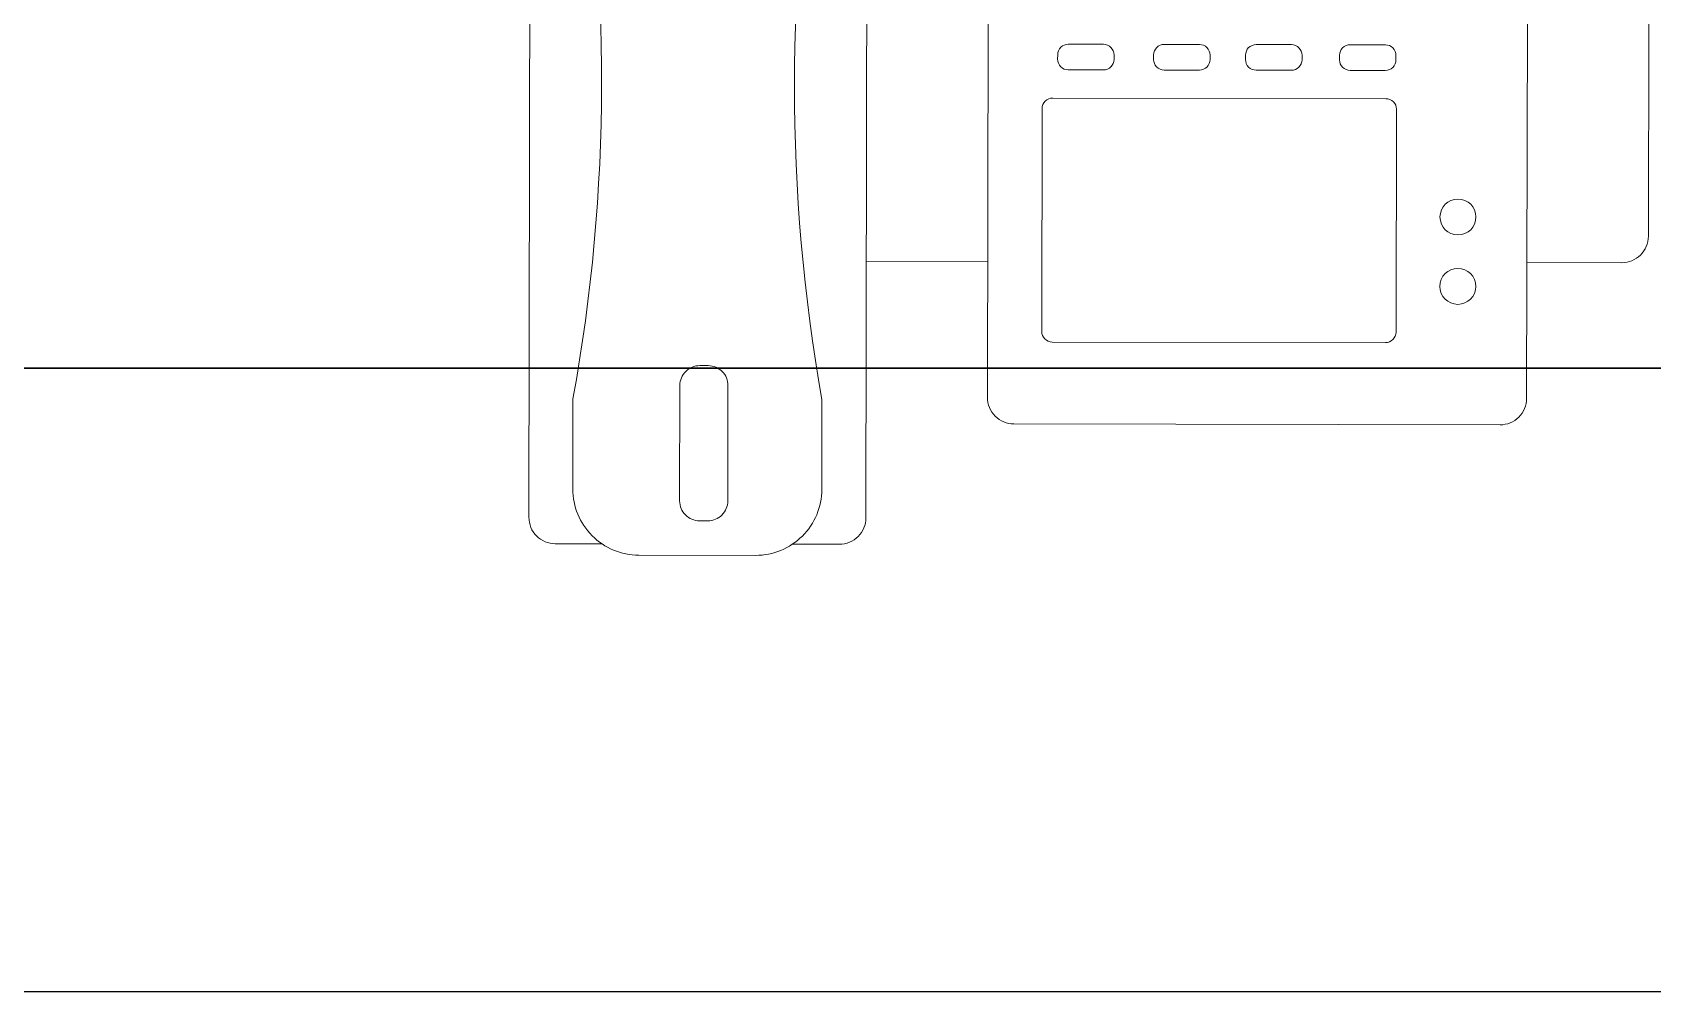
# Paper-space layout 'office1 floor1' of a CAD drawing. Header units: inches. Extents: x 0.3 to 10.8, y 1.4 to 4.2.
# Drawn here: x 5.7944 to 5.9122, y 2.6823 to 2.752 of the extents above; entities that cross this region are included whole.
import ezdxf

# ---------------------------------------------------------------- set-up
doc = ezdxf.new("R2010")
doc.units = ezdxf.units.IN
doc.header["$MEASUREMENT"] = 0
doc.layers.get('0').update_dxf_attribs({"lineweight": 0})
doc.layers.add('EQUI', color=3, linetype='Continuous', lineweight=0)
doc.layers.add('linecad.com', color=7, linetype='Continuous')

# ---------------------------------------------------------------- blocks, each defined once
blk = doc.blocks.new('IP PHONE')
at = {"layer": 'EQUI'}
for points in [[(-46.1, 92.72, -0.414214), (-39.86, 86.48), (-39.86, 77.98, 0.089443), (-39.86, 18.68), (-39.86, 13.5, -0.414214), (-46.1, 7.25), (-57.14, 7.25, -0.414214), (-63.39, 13.5), (-63.39, 18.68, 0.089443), (-63.39, 77.98), (-63.39, 86.48, -0.414214), (-57.14, 92.72)], [(-48.74, 87.59), (-48.74, 76.69, -0.414214), (-50.61, 74.81), (-51.41, 74.81, -0.414214), (-53.29, 76.69), (-53.29, 87.59, -0.414214), (-51.41, 89.47), (-50.61, 89.47, -0.414214)], [(24.22, 39.47, 0.414214), (26.72, 41.97), (26.72, 77.76, 0.414214), (24.22, 80.26), (-21.72, 80.26, 0.414214), (-24.22, 77.76), (-24.22, 41.97, 0.414214), (-21.72, 39.47), (-0.83, 39.47), (-0.83, 31.71, 1), (7.03, 31.71), (7.03, 39.47)], [(-18.11, 72.52, 0.414214), (-19.11, 71.52), (-19.11, 50.48, 0.414214), (-18.11, 49.48), (13.37, 49.48, 0.414214), (14.37, 50.48), (14.37, 71.52, 0.414214), (13.37, 72.52)], [(-16.65, 46.81, 0.414214), (-17.65, 45.81), (-17.65, 45.39, 0.414214), (-16.65, 44.39), (-13.32, 44.39, 0.414214), (-12.32, 45.39), (-12.32, 45.81, 0.414214), (-13.32, 46.81)], [(-7.59, 46.81, 0.414214), (-8.59, 45.81), (-8.59, 45.39, 0.414214), (-7.59, 44.39), (-4.25, 44.39, 0.414214), (-3.25, 45.39), (-3.25, 45.81, 0.414214), (-4.25, 46.81)], [(1.1, 46.81, 0.414214), (0.1, 45.81), (0.1, 45.39, 0.414214), (1.1, 44.39), (4.44, 44.39, 0.414214), (5.44, 45.39), (5.44, 45.81, 0.414214), (4.44, 46.81)], [(9.98, 46.81, 0.414214), (8.98, 45.81), (8.98, 45.39, 0.414214), (9.98, 44.39), (13.31, 44.39, 0.414214), (14.31, 45.39), (14.31, 45.81, 0.414214), (13.31, 46.81)]]:
    blk.add_lwpolyline(points, format="xyb", close=True, dxfattribs=at)
for points in [[(-60.62, 91.66), (-65.03, 91.66, 0.414214), (-67.53, 89.16), (-67.53, 2.5, 0.414214), (-65.03, 0), (-54.51, 0)], [(-35.69, 0), (-35.69, 89.16, 0.414214), (-38.19, 91.66), (-42.62, 91.66)], [(35.69, 0, 0.414214), (38.19, 2.5), (38.19, 62.43, 0.414214), (35.69, 64.93), (26.72, 64.93)]]:
    blk.add_lwpolyline(points, format="xyb", dxfattribs=at)
blk.add_lwpolyline([(-24.22, 64.93), (-35.69, 64.93)], dxfattribs=at)
for centre in [(20.2, 67.19), (20.2, 60.64)]:
    blk.add_circle(centre, 1.7, dxfattribs=at)

psp = doc.layouts.new('office1 floor1')

# ---------------------------------------------------------------- linework, layer by layer
at = {"layer": 'linecad.com', "color": 0}
for points in [[(6.01555, 2.83616), (5.68964, 2.83616), (5.68964, 2.72755), (6.01555, 2.72755)], [(5.68964, 2.68225), (6.01555, 2.68225), (6.01555, 2.72755), (5.68964, 2.72755)]]:
    psp.add_lwpolyline(points, close=True, dxfattribs=at)

# ---------------------------------------------------------------- block references
at = {"color": 7, "xscale": -0.0007694444089781291, "yscale": 0.0007694444089781288, "zscale": 0.0007694444089781288, "rotation": 179.8930304908612}
psp.add_blockref('IP PHONE', (5.88258, 2.78523), dxfattribs=at)

doc.saveas('drawing.dxf')
